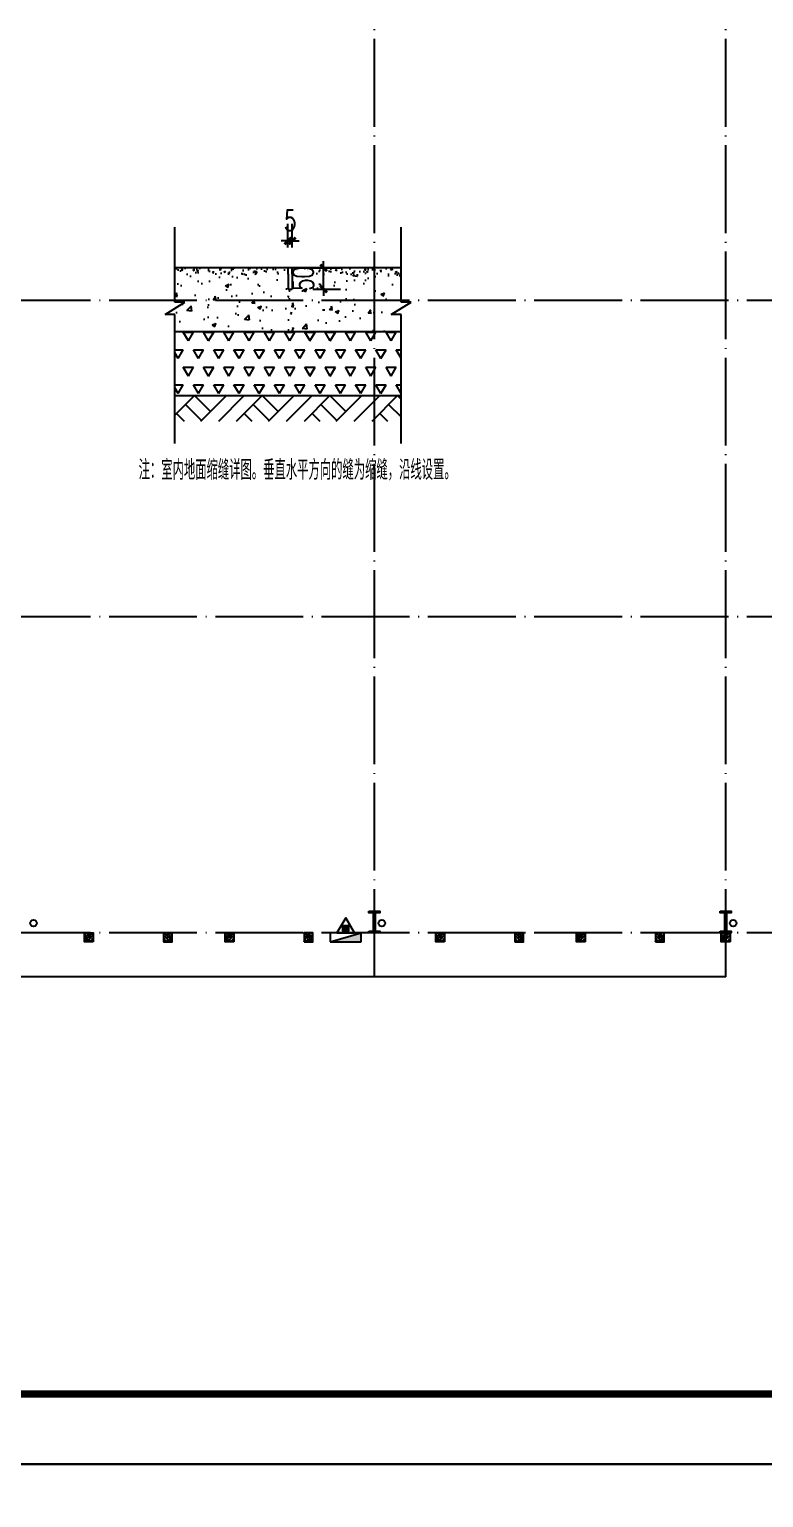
# Model space of a CAD drawing. Extents: x 1036631 to 1215829, y 514619 to 909419.
# Drawn here: x 1149412 to 1166130, y 715459 to 748897 of the extents above; entities that cross this region are included whole.
import ezdxf

# ---------------------------------------------------------------- set-up
doc = ezdxf.new("R2010")
doc.units = 0
doc.header["$LTSCALE"] = 1000
doc.header["$MEASUREMENT"] = 0
doc.linetypes.add('DOTE', pattern=[2.42, 2, -0.2, 0.02, -0.2])
for name, color, linetype in [('AXIS', 3, 'Continuous'), ('DOTE', 1, 'Continuous'), ('EQUIP_消火栓', 7, 'Continuous'), ('EQUIP_消防', 7, 'Continuous'), ('GZ', 7, 'Continuous'), ('PUB_TEXT', 7, 'Continuous'), ('PUB_TITLE', 4, 'Continuous'), ('VPIPE-消防', 1, 'TG_XH'), ('WALL', 9, 'Continuous'), ('刚柱', 2, 'Continuous'), ('卫浴', 7, 'Continuous'), ('填充', 8, 'Continuous'), ('散水', 32, 'Continuous'), ('线', 150, 'Continuous')]:
    doc.layers.add(name, color=color, linetype=linetype)
doc.styles.add('DIM_FONT', font='SIMPLEX', dxfattribs={"width": 0.7, "bigfont": 'GBCBIG'})
doc.styles.add('TG_LINETYPE', font='SIMPLEX', dxfattribs={"width": 0.8, "height": 3, "bigfont": 'HZTXT'})
doc.styles.add('TSSD_REIN', font='Tssdeng.shx', dxfattribs={"width": 0.7, "bigfont": 'tssdchn.shx'})
doc.linetypes.add('TG_XH', pattern='A,2,-0.6,["XH",TG_LINETYPE,S=0.1,R=0,X=-0.52,Y=-0.15],0', length=2.6)
doc.dimstyles.new('DIMN120', dxfattribs={"dimscale": 1.2, "dimtxt": 300, "dimasz": 100, "dimexe": 250, "dimexo": 300, "dimgap": 150, "dimtad": 1, "dimdec": 0, "dimzin": 0, "dimdsep": 46, "dimtxsty": 'DIM_FONT', "dimblk": 'ARCHTICK', "dimcen": 0.09, "dimclrt": 7, "dimazin": 2, "dimtfac": 1, "dimtdec": 0, "dimtix": 1, "dimtmove": 2, "dimatfit": 3, "dimldrblk": 'ARCHTICK', "dimfxl": 1, "dimtolj": 1, "dimtzin": 0, "dimarcsym": 0})

# ---------------------------------------------------------------- blocks, each defined once
blk = doc.blocks.new('sdhfxdhnfdhx')
h = blk.add_hatch(color=256)
h.paths.add_polyline_path([(3050366, 936899), (3050616, 936899), (3050616, 936859), (3050366, 936859)])
h.paths.add_polyline_path([(3050511, 937319), (3050511, 936899), (3050471, 936899), (3050471, 937319)])
h.paths.add_polyline_path([(3050366, 937359), (3050616, 937359), (3050616, 937319), (3050366, 937319)])
for points in [[(3050366, 937359), (3050616, 937359), (3050616, 937319), (3050366, 937319)], [(3050511, 937319), (3050511, 936899), (3050471, 936899), (3050471, 937319)], [(3050366, 936899), (3050616, 936899), (3050616, 936859), (3050366, 936859)]]:
    blk.add_lwpolyline(points, close=True)
blk = doc.blocks.new('_ArchTick')
at = {"color": 0, "linetype": 'ByBlock', "const_width": 0.4}
blk.add_lwpolyline([(-0.5, -0.5), (0.5, 0.5)], dxfattribs=at)
blk = doc.blocks.new('*D11')
at = {"layer": 'AXIS', "color": 0, "lineweight": -2}
for p, q in [((1312413, 938926), (1312906, 938926)), ((1312606, 938926), (1312606, 939046)), ((1312606, 938551), (1312606, 938926)), ((1312413, 938551), (1312906, 938551)), ((1312606, 938551), (1312606, 938431))]:
    blk.add_line(p, q, dxfattribs=at)
at = {"layer": 'Defpoints', "color": 0}
for p in [(1312053, 938926), (1312606, 938926), (1312053, 938551)]:
    blk.add_point(p, dxfattribs=at)
at = {"layer": 'AXIS', "color": 0, "lineweight": -2, "xscale": 120, "yscale": 120, "zscale": 120}
for p, rotation in [((1312606, 938926), 270), ((1312606, 938551), 90)]:
    blk.add_blockref('_ArchTick', p, dxfattribs=dict(at, rotation=rotation))
at = {"layer": 'AXIS', "color": 7, "insert": (1312246, 938739), "char_height": 360, "attachment_point": 5, "rotation": 90, "style": 'DIM_FONT'}
blk.add_mtext('\\A1;50', dxfattribs=at)
blk = doc.blocks.new('*D12')
at = {"layer": 'AXIS', "color": 0, "lineweight": -2}
for p, q in [((1311978, 939286), (1311978, 939701)), ((1312053, 939286), (1312053, 939701)), ((1311978, 939401), (1311858, 939401)), ((1311978, 939401), (1312053, 939401)), ((1312053, 939401), (1312173, 939401))]:
    blk.add_line(p, q, dxfattribs=at)
at = {"layer": 'Defpoints', "color": 0}
for p in [(1312053, 939401), (1311978, 938926), (1312053, 938926)]:
    blk.add_point(p, dxfattribs=at)
at = {"layer": 'AXIS', "color": 0, "lineweight": -2, "xscale": 120, "yscale": 120, "zscale": 120}
blk.add_blockref('_ArchTick', (1311978, 939401), dxfattribs=at)
at = {"layer": 'AXIS', "color": 0, "lineweight": -2, "xscale": 120, "yscale": 120, "zscale": 120, "rotation": 180}
blk.add_blockref('_ArchTick', (1312053, 939401), dxfattribs=at)
at = {"layer": 'AXIS', "color": 7, "insert": (1312016, 939761), "char_height": 360, "attachment_point": 5, "style": 'DIM_FONT'}
blk.add_mtext('\\A1;5', dxfattribs=at)
blk = doc.blocks.new('$ATTACHMENT$00000214')
h = blk.add_hatch()
h.set_pattern_fill('ANSI31', color=256, scale=200, style=0)
h.set_pattern_definition([(45, (-38543.802, -6842.639), (-17.67767, 17.67767), [])])
h.paths.add_polyline_path([(-65, 2), (65, 2), (65, -128), (-65, -128)])
for points in [[(0, 172), (-198, -172), (198, -172)], [(-65, 2), (65, 2), (65, -128), (-65, -128)]]:
    blk.add_lwpolyline(points, close=True)
blk = doc.blocks.new('$TwtSys$00000434')
for p, q in [((-0.5, 0.5), (-0.5, -0.5)), ((-0.5, -0.5), (0.5, 0.5)), ((0.5, 0.5), (-0.5, 0.5)), ((0.5, -0.5), (0.5, 0.5)), ((-0.5, -0.5), (0.5, -0.5))]:
    blk.add_line(p, q)
blk.add_solid([(0.5, -0.5), (0.5, 0.5), (-0.5, -0.5)])
blk = doc.blocks.new('xhs')
at = {"layer": 'EQUIP_消火栓', "xscale": 700.0000000000026, "yscale": 200, "zscale": 700, "rotation": 359.9999949910357}
blk.add_blockref('$TwtSys$00000434', (4416311, -1410339), dxfattribs=at)
at = {"layer": 'EQUIP_消防'}
blk.add_blockref('$ATTACHMENT$00000214', (4416311, -1410067), dxfattribs=at)
blk = doc.blocks.new('dfghf')
at = {"layer": '填充'}
h = blk.add_hatch(dxfattribs=at)
h.set_pattern_fill('AR-CONC', color=256, scale=1.5, style=0)
h.set_pattern_definition([(50, (1153042.76, 984560.24), (273.277, -23.90863), [28.575, -314.325]), (355, (1153042.76, 984560.24), (-52.86424, 286.58496), [22.86, -251.46]), (100.451, (1153065.54, 984558.25), (220.41375, 262.67503), [24.285, -267.135]), (46.1842, (1153042.76, 984636.44), (406.61856, -63.0635), [42.8625, -471.4875]), (96.6356, (1153076.65, 984631.2), (356.10635, 371.1383), [36.4275, -400.7025]), (351.184, (1153042.76, 984636.44), (356.1069, 371.1377), [34.29, -377.19]), (21, (1153080.86, 984617.4), (227.42232, -153.39828), [28.575, -314.325]), (326, (1153080.86, 984617.4), (92.70304, 276.28195), [22.86, -251.46]), (71.4514, (1153099.82, 984604.6), (320.12474, 122.8843), [24.285, -267.135]), (37.5, (1153042.76, 984560.24), (4.632905, 126.83256), [0, -248.412, 0, -255.27, 0, -252.4125]), (7.5, (1153042.76, 984560.24), (100.22949, 150.27086), [0, -145.542, 0, -242.697, 0, -96.2025]), (327.5, (1152957.8, 984560.24), (203.38589, -8.593116), [0, -95.25, 0, -297.18, 0, -394.335]), (317.5, (1152919.7, 984560.24), (222.19377, 38.13974), [0, -123.825, 0, -197.358, 0, -280.035])])
h.paths.add_polyline_path([(1309985.9, 938926.3), (1309985.9, 938813.8), (1311978.3, 938813.8), (1311978.3, 938926.3)])
h.paths.add_polyline_path([(1313970.8, 938813.8), (1313970.8, 938926.3), (1312053.3, 938926.3), (1312053.3, 938813.8)])
h = blk.add_hatch(dxfattribs=at)
h.set_pattern_fill('AR-CONC', color=256, scale=3.75, style=0)
h.set_pattern_definition([(50, (1491602.6, 1761437.8), (683.1925, -59.77157), [71.4375, -785.8125]), (355, (1491602.6, 1761437.8), (-132.1606, 716.4624), [57.15, -628.65]), (100.451, (1491659.5, 1761432.8), (551.0344, 656.6876), [60.7125, -667.8375]), (46.1842, (1491602.6, 1761628.3), (1016.5464, -157.6587), [107.1562, -1178.7188]), (96.6356, (1491687.3, 1761615.2), (890.2659, 927.8458), [91.0687, -1001.7562]), (351.184, (1491602.6, 1761628.3), (890.2673, 927.8442), [85.725, -942.975]), (21, (1491697.85, 1761580.67), (568.5558, -383.4957), [71.4375, -785.8125]), (326, (1491697.85, 1761580.7), (231.7576, 690.7049), [57.15, -628.65]), (71.4514, (1491745.2, 1761548.7), (800.31184, 307.2107), [60.7125, -667.8375]), (37.5, (1491602.6, 1761437.8), (11.58226, 317.081396), [0, -621.03, 0, -638.175, 0, -631.03125]), (7.5, (1491602.6, 1761437.8), (250.57373, 375.67716), [0, -363.855, 0, -606.7425, 0, -240.50625]), (327.5, (1491390.2, 1761437.8), (508.46473, -21.48279), [0, -238.125, 0, -742.95, 0, -985.8375]), (317.5, (1491294.94, 1761437.8), (555.48443, 95.34934), [0, -309.5625, 0, -493.395, 0, -700.0875])])
h.paths.add_polyline_path([(1312053.3, 938813.8), (1312053.3, 937801.3), (1313970.8, 937801.3), (1313970.8, 938101.7), (1313796.5, 938101.7), (1314146.4, 938319.2), (1313970.8, 938319.2), (1313970.8, 938813.8)])
h.paths.add_polyline_path([(1309985.9, 938813.8), (1309985.9, 938319.2), (1310161.5, 938319.2), (1309811.6, 938101.7), (1309985.9, 938101.7), (1309985.9, 937801.3), (1311978.3, 937801.3), (1311978.3, 938813.8)])
h = blk.add_hatch(dxfattribs=at)
h.set_pattern_fill('AR-CONC', color=256, scale=1.5, style=0)
h.set_pattern_definition([(50, (1146219.48, 984560.24), (273.277, -23.90863), [28.575, -314.325]), (355, (1146219.48, 984560.24), (-52.86424, 286.58496), [22.86, -251.46]), (100.451, (1146242.25, 984558.25), (220.41375, 262.67503), [24.285, -267.135]), (46.1842, (1146219.48, 984636.44), (406.61856, -63.0635), [42.8625, -471.4875]), (96.6356, (1146253.37, 984631.2), (356.10635, 371.1383), [36.4275, -400.7025]), (351.184, (1146219.5, 984636.44), (356.1069, 371.1377), [34.29, -377.19]), (21, (1146257.58, 984617.4), (227.42232, -153.39828), [28.575, -314.325]), (326, (1146257.58, 984617.4), (92.70304, 276.28195), [22.86, -251.46]), (71.4514, (1146276.53, 984604.6), (320.12474, 122.8843), [24.285, -267.135]), (37.5, (1146219.48, 984560.24), (4.632905, 126.83256), [0, -248.412, 0, -255.27, 0, -252.4125]), (7.5, (1146219.48, 984560.24), (100.22949, 150.27086), [0, -145.542, 0, -242.697, 0, -96.2025]), (327.5, (1146134.52, 984560.24), (203.38589, -8.593116), [0, -95.25, 0, -297.18, 0, -394.335]), (317.5, (1146096.42, 984560.24), (222.19377, 38.13974), [0, -123.825, 0, -197.358, 0, -280.035])])
h.paths.add_polyline_path([(1311978.3, 937801.3), (1312053.3, 937801.3), (1312053.3, 938551.3), (1311978.3, 938551.3)])
h = blk.add_hatch(dxfattribs=at)
h.set_pattern_fill('TRIANG', color=256, scale=37.5, style=0)
h.set_pattern_definition([(60, (1491602.6, 1761437.8), (-178.59369, 309.33341), [178.59375, -178.59375]), (120, (1491602.6, 1761437.8), (-357.18744, 4e-05), [178.59375, -178.59375]), (0, (1491513.3, 1761592.46), (178.59375, 309.33337), [178.59375, -178.59375])])
h.paths.add_polyline_path([(1309985.9, 937801.3), (1309985.9, 936676.3), (1312162.3, 936676.3), (1313970.8, 936676.3), (1313970.8, 937801.3)])
at = {"layer": 'AXIS'}
for p, q in [((1309985.9, 938319.2), (1309985.9, 939645.3)), ((1313970.8, 938319.2), (1313970.8, 939645.3)), ((1309811.6, 938101.7), (1310161.5, 938319.2)), ((1310161.5, 938319.2), (1309985.9, 938319.2)), ((1313796.5, 938101.7), (1314146.4, 938319.2)), ((1314146.4, 938319.2), (1313970.8, 938319.2)), ((1309985.9, 938101.7), (1309811.6, 938101.7)), ((1309985.9, 935829.6), (1309985.9, 938101.7)), ((1313970.8, 938101.7), (1313796.5, 938101.7)), ((1313970.8, 935829.6), (1313970.8, 938101.7))]:
    blk.add_line(p, q, dxfattribs=at)
at = {"layer": 'WALL'}
for p, q in [((1313970.8, 938926.3), (1309985.9, 938926.3)), ((1311978.3, 938813.8), (1311978.3, 938551.3)), ((1312053.3, 938813.8), (1312053.3, 938551.3)), ((1313970.8, 937801.3), (1309985.9, 937801.3)), ((1309985.9, 936676.3), (1313970.8, 936676.3))]:
    blk.add_line(p, q, dxfattribs=at)
at = {"layer": '填充'}
for p, q in [((1311978.3, 938813.8), (1311978.3, 938926.3)), ((1312053.3, 938813.8), (1312053.3, 938926.3)), ((1311978.3, 938551.3), (1312053.3, 938551.3)), ((1309985.9, 936331), (1310331.1, 936676.3)), ((1310173.6, 936518.8), (1310454.9, 936237.5)), ((1310331.1, 936676.3), (1310612.4, 936395)), ((1310443.6, 936226.3), (1310893.6, 936676.3)), ((1310758.6, 936226.3), (1311208.6, 936676.3)), ((1311073.6, 936226.3), (1311523.6, 936676.3)), ((1311366.1, 936518.8), (1311647.4, 936237.5)), ((1311523.6, 936676.3), (1311804.9, 936395)), ((1311636.1, 936226.3), (1312086.1, 936676.3)), ((1311951.1, 936226.3), (1312401.1, 936676.3)), ((1312266.1, 936226.3), (1312716.1, 936676.3)), ((1312558.6, 936518.8), (1312839.9, 936237.5)), ((1312716.1, 936676.3), (1312997.4, 936395)), ((1312828.6, 936226.3), (1313278.6, 936676.3)), ((1313143.6, 936226.3), (1313593.6, 936676.3)), ((1313458.6, 936226.3), (1313908.6, 936676.3)), ((1313751.1, 936518.8), (1313970.8, 936299.1)), ((1313908.6, 936676.3), (1313970.8, 936614.1)), ((1310016.1, 936361.3), (1310151.1, 936226.3)), ((1311208.6, 936361.3), (1311343.6, 936226.3)), ((1312401.1, 936361.3), (1312536.1, 936226.3)), ((1313593.6, 936361.3), (1313728.6, 936226.3))]:
    blk.add_line(p, q, dxfattribs=at)
at = {"layer": 'PUB_TEXT', "style": 'TSSD_REIN', "width": 0.6}
blk.add_text('注：室内地面缩缝详图。垂直水平方向的缝为缩缝，沿线设置。', height=350, dxfattribs=at).set_placement((1309346.8, 935191.1))
at = {"layer": 'AXIS'}
for p1, distance, text, picture, middle in [((1311978.3, 938926.3), 474.4, '5', '*D12', (1312015.8, 939760.7)), ((1312053.3, 938551.3), -552.8, '50', '*D11', (1312246.1, 938738.8))]:
    dim = blk.add_aligned_dim(p1=p1, p2=(1312053.3, 938926.3), distance=distance, text=text, dimstyle='DIMN120', dxfattribs=at)
    dim.commit()
    dim.dimension.update_dxf_attribs({"geometry": picture, "text_midpoint": middle})

msp = doc.modelspace()

# ---------------------------------------------------------------- hatches: boundary and pattern name
at = {"layer": 'GZ'}
h = msp.add_hatch(dxfattribs=at)
h.set_pattern_fill('钢筋混凝土', color=256, scale=20, style=0)
h.set_pattern_definition([(225, (1204251.13, 803923.906), (35.35534, -35.35534), []), (230, (1204251.13, 803923.9), (-143.45204, 12.55043), [15, -165]), (175, (1204251.13, 803923.9), (27.75027, -150.43843), [12, -132]), (280.4514, (1204239.17, 803924.95), (-115.70188, -137.8879), [12.74804, -140.22842]), (226.1842, (1204251.13, 803883.9), (-213.4482, 33.1038), [22.5, -247.5]), (276.6356, (1204233.34, 803886.66), (-186.93254, -194.82357), [19.12206, -210.3426]), (171.1842, (1204251.13, 803883.9), (-186.9324, -194.8237), [18, -198]), (201, (1204231.13, 803893.9), (-119.38141, 80.52378), [15, -165]), (146, (1204231.13, 803893.9), (-48.66307, -145.03), [12, -132]), (251.4514, (1204221.18, 803900.62), (-168.04453, -64.5061), [12.74804, -140.22842]), (217.5, (1204251.13, 803923.906), (-2.43197, -66.57877), [0, -130.4, 0, -134, 0, -132.5]), (187.5, (1204251.13, 803923.906), (-52.61391, -78.88234), [0, -76.4, 0, -127.4, 0, -50.5]), (147.5, (1204295.73, 803923.906), (-106.764487, 4.510974), [0, -50, 0, -156, 0, -207]), (137.5, (1204315.73, 803923.91), (-116.63723, -20.021), [0, -65, 0, -103.6, 0, -147])])
h.paths.add_polyline_path([(1150866, 728119), (1150666, 728119), (1150666, 728319), (1150866, 728319)])
h = msp.add_hatch(dxfattribs=at)
h.set_pattern_fill('钢筋混凝土', color=256, scale=20, style=0)
h.set_pattern_definition([(315, (1099081.844, 803923.906), (-35.35534, -35.35534), []), (310, (1099081.84, 803923.9), (143.45204, 12.55043), [15, -165]), (5, (1099081.84, 803923.9), (-27.75027, -150.43843), [12, -132]), (259.5486, (1099093.8, 803924.95), (115.70188, -137.8879), [12.74804, -140.22842]), (313.8158, (1099081.84, 803883.9), (213.4482, 33.1038), [22.5, -247.5]), (263.3644, (1099099.63, 803886.66), (186.93254, -194.82357), [19.12206, -210.3426]), (8.8158, (1099081.84, 803883.9), (186.9324, -194.8237), [18, -198]), (339, (1099101.84, 803893.9), (119.38141, 80.52378), [15, -165]), (34, (1099101.84, 803893.9), (48.66307, -145.03), [12, -132]), (288.5486, (1099111.79, 803900.62), (168.04453, -64.5061), [12.74804, -140.22842]), (322.5, (1099081.844, 803923.906), (2.43197, -66.57877), [0, -130.4, 0, -134, 0, -132.5]), (352.5, (1099081.844, 803923.906), (52.61391, -78.88234), [0, -76.4, 0, -127.4, 0, -50.5]), (32.5, (1099037.244, 803923.906), (106.764487, 4.510974), [0, -50, 0, -156, 0, -207]), (42.5, (1099017.24, 803923.91), (116.63723, -20.021), [0, -65, 0, -103.6, 0, -147])])
h.paths.add_polyline_path([(1152466, 728119), (1152666, 728119), (1152666, 728319), (1152466, 728319)])
h = msp.add_hatch(dxfattribs=at)
h.set_pattern_fill('钢筋混凝土', color=256, scale=20, style=0)
h.set_pattern_definition([(225, (1207451.435, 803923.906), (35.35534, -35.35534), []), (230, (1207451.43, 803923.9), (-143.45204, 12.55043), [15, -165]), (175, (1207451.43, 803923.9), (27.75027, -150.43843), [12, -132]), (280.4514, (1207439.48, 803924.95), (-115.70188, -137.8879), [12.74804, -140.22842]), (226.1842, (1207451.43, 803883.9), (-213.4482, 33.1038), [22.5, -247.5]), (276.6356, (1207433.65, 803886.66), (-186.93254, -194.82357), [19.12206, -210.3426]), (171.1842, (1207451.43, 803883.9), (-186.9324, -194.8237), [18, -198]), (201, (1207431.43, 803893.9), (-119.38141, 80.52378), [15, -165]), (146, (1207431.43, 803893.9), (-48.66307, -145.03), [12, -132]), (251.4514, (1207421.49, 803900.62), (-168.04453, -64.5061), [12.74804, -140.22842]), (217.5, (1207451.435, 803923.906), (-2.43197, -66.57877), [0, -130.4, 0, -134, 0, -132.5]), (187.5, (1207451.435, 803923.906), (-52.61391, -78.88234), [0, -76.4, 0, -127.4, 0, -50.5]), (147.5, (1207496.035, 803923.906), (-106.764487, 4.510974), [0, -50, 0, -156, 0, -207]), (137.5, (1207516.035, 803923.91), (-116.63723, -20.021), [0, -65, 0, -103.6, 0, -147])])
h.paths.add_polyline_path([(1154067, 728119), (1153867, 728119), (1153867, 728319), (1154067, 728319)])
h = msp.add_hatch(dxfattribs=at)
h.set_pattern_fill('钢筋混凝土', color=256, scale=20, style=0)
h.set_pattern_definition([(315, (1102282.15, 803923.906), (-35.35534, -35.35534), []), (310, (1102282.15, 803923.9), (143.45204, 12.55043), [15, -165]), (5, (1102282.15, 803923.9), (-27.75027, -150.43843), [12, -132]), (259.5486, (1102294.1, 803924.95), (115.70188, -137.8879), [12.74804, -140.22842]), (313.8158, (1102282.15, 803883.9), (213.4482, 33.1038), [22.5, -247.5]), (263.3644, (1102299.94, 803886.66), (186.93254, -194.82357), [19.12206, -210.3426]), (8.8158, (1102282.15, 803883.9), (186.9324, -194.8237), [18, -198]), (339, (1102302.15, 803893.9), (119.38141, 80.52378), [15, -165]), (34, (1102302.15, 803893.9), (48.66307, -145.03), [12, -132]), (288.5486, (1102312.1, 803900.62), (168.04453, -64.5061), [12.74804, -140.22842]), (322.5, (1102282.15, 803923.906), (2.43197, -66.57877), [0, -130.4, 0, -134, 0, -132.5]), (352.5, (1102282.15, 803923.906), (52.61391, -78.88234), [0, -76.4, 0, -127.4, 0, -50.5]), (32.5, (1102237.55, 803923.906), (106.764487, 4.510974), [0, -50, 0, -156, 0, -207]), (42.5, (1102217.55, 803923.91), (116.63723, -20.021), [0, -65, 0, -103.6, 0, -147])])
h.paths.add_polyline_path([(1155667, 728119), (1155867, 728119), (1155867, 728319), (1155667, 728319)])
h = msp.add_hatch(dxfattribs=at)
h.set_pattern_fill('钢筋混凝土', color=256, scale=20, style=0)
h.set_pattern_definition([(225, (1212251.13, 803923.906), (35.35534, -35.35534), []), (230, (1212251.13, 803923.9), (-143.45204, 12.55043), [15, -165]), (175, (1212251.13, 803923.9), (27.75027, -150.43843), [12, -132]), (280.4514, (1212239.17, 803924.95), (-115.70188, -137.8879), [12.74804, -140.22842]), (226.1842, (1212251.13, 803883.9), (-213.4482, 33.1038), [22.5, -247.5]), (276.6356, (1212233.34, 803886.66), (-186.93254, -194.82357), [19.12206, -210.3426]), (171.1842, (1212251.13, 803883.9), (-186.9324, -194.8237), [18, -198]), (201, (1212231.13, 803893.9), (-119.38141, 80.52378), [15, -165]), (146, (1212231.13, 803893.9), (-48.66307, -145.03), [12, -132]), (251.4514, (1212221.18, 803900.62), (-168.04453, -64.5061), [12.74804, -140.22842]), (217.5, (1212251.13, 803923.906), (-2.43197, -66.57877), [0, -130.4, 0, -134, 0, -132.5]), (187.5, (1212251.13, 803923.906), (-52.61391, -78.88234), [0, -76.4, 0, -127.4, 0, -50.5]), (147.5, (1212295.73, 803923.906), (-106.764487, 4.510974), [0, -50, 0, -156, 0, -207]), (137.5, (1212315.73, 803923.91), (-116.63723, -20.021), [0, -65, 0, -103.6, 0, -147])])
h.paths.add_polyline_path([(1158866, 728119), (1158666, 728119), (1158666, 728319), (1158866, 728319)])
h = msp.add_hatch(dxfattribs=at)
h.set_pattern_fill('钢筋混凝土', color=256, scale=20, style=0)
h.set_pattern_definition([(315, (1107081.844, 803923.906), (-35.35534, -35.35534), []), (310, (1107081.84, 803923.9), (143.45204, 12.55043), [15, -165]), (5, (1107081.84, 803923.9), (-27.75027, -150.43843), [12, -132]), (259.5486, (1107093.8, 803924.95), (115.70188, -137.8879), [12.74804, -140.22842]), (313.8158, (1107081.84, 803883.9), (213.4482, 33.1038), [22.5, -247.5]), (263.3644, (1107099.63, 803886.66), (186.93254, -194.82357), [19.12206, -210.3426]), (8.8158, (1107081.84, 803883.9), (186.9324, -194.8237), [18, -198]), (339, (1107101.84, 803893.9), (119.38141, 80.52378), [15, -165]), (34, (1107101.84, 803893.9), (48.66307, -145.03), [12, -132]), (288.5486, (1107111.79, 803900.62), (168.04453, -64.5061), [12.74804, -140.22842]), (322.5, (1107081.844, 803923.906), (2.43197, -66.57877), [0, -130.4, 0, -134, 0, -132.5]), (352.5, (1107081.844, 803923.906), (52.61391, -78.88234), [0, -76.4, 0, -127.4, 0, -50.5]), (32.5, (1107037.244, 803923.906), (106.764487, 4.510974), [0, -50, 0, -156, 0, -207]), (42.5, (1107017.24, 803923.91), (116.63723, -20.021), [0, -65, 0, -103.6, 0, -147])])
h.paths.add_polyline_path([(1160466, 728119), (1160666, 728119), (1160666, 728319), (1160466, 728319)])
h = msp.add_hatch(dxfattribs=at)
h.set_pattern_fill('钢筋混凝土', color=256, scale=20, style=0)
h.set_pattern_definition([(225, (1215451.435, 803923.906), (35.35534, -35.35534), []), (230, (1215451.43, 803923.9), (-143.45204, 12.55043), [15, -165]), (175, (1215451.43, 803923.9), (27.75027, -150.43843), [12, -132]), (280.4514, (1215439.48, 803924.95), (-115.70188, -137.8879), [12.74804, -140.22842]), (226.1842, (1215451.43, 803883.9), (-213.4482, 33.1038), [22.5, -247.5]), (276.6356, (1215433.65, 803886.66), (-186.93254, -194.82357), [19.12206, -210.3426]), (171.1842, (1215451.43, 803883.9), (-186.9324, -194.8237), [18, -198]), (201, (1215431.43, 803893.9), (-119.38141, 80.52378), [15, -165]), (146, (1215431.43, 803893.9), (-48.66307, -145.03), [12, -132]), (251.4514, (1215421.49, 803900.62), (-168.04453, -64.5061), [12.74804, -140.22842]), (217.5, (1215451.435, 803923.906), (-2.43197, -66.57877), [0, -130.4, 0, -134, 0, -132.5]), (187.5, (1215451.435, 803923.906), (-52.61391, -78.88234), [0, -76.4, 0, -127.4, 0, -50.5]), (147.5, (1215496.035, 803923.906), (-106.764487, 4.510974), [0, -50, 0, -156, 0, -207]), (137.5, (1215516.035, 803923.91), (-116.63723, -20.021), [0, -65, 0, -103.6, 0, -147])])
h.paths.add_polyline_path([(1162067, 728119), (1161867, 728119), (1161867, 728319), (1162067, 728319)])
h = msp.add_hatch(dxfattribs=at)
h.set_pattern_fill('钢筋混凝土', color=256, scale=20, style=0)
h.set_pattern_definition([(315, (1110282.15, 803923.906), (-35.35534, -35.35534), []), (310, (1110282.15, 803923.9), (143.45204, 12.55043), [15, -165]), (5, (1110282.15, 803923.9), (-27.75027, -150.43843), [12, -132]), (259.5486, (1110294.1, 803924.95), (115.70188, -137.8879), [12.74804, -140.22842]), (313.8158, (1110282.15, 803883.9), (213.4482, 33.1038), [22.5, -247.5]), (263.3644, (1110299.94, 803886.66), (186.93254, -194.82357), [19.12206, -210.3426]), (8.8158, (1110282.15, 803883.9), (186.9324, -194.8237), [18, -198]), (339, (1110302.15, 803893.9), (119.38141, 80.52378), [15, -165]), (34, (1110302.15, 803893.9), (48.66307, -145.03), [12, -132]), (288.5486, (1110312.1, 803900.62), (168.04453, -64.5061), [12.74804, -140.22842]), (322.5, (1110282.15, 803923.906), (2.43197, -66.57877), [0, -130.4, 0, -134, 0, -132.5]), (352.5, (1110282.15, 803923.906), (52.61391, -78.88234), [0, -76.4, 0, -127.4, 0, -50.5]), (32.5, (1110237.55, 803923.906), (106.764487, 4.510974), [0, -50, 0, -156, 0, -207]), (42.5, (1110217.55, 803923.91), (116.63723, -20.021), [0, -65, 0, -103.6, 0, -147])])
h.paths.add_polyline_path([(1163667, 728119), (1163867, 728119), (1163867, 728319), (1163667, 728319)])
h = msp.add_hatch(dxfattribs=at)
h.set_pattern_fill('钢筋混凝土', color=256, scale=20, style=0)
h.set_pattern_definition([(225, (1218751.187, 803923.906), (35.35534, -35.35534), []), (230, (1218751.19, 803923.9), (-143.45204, 12.55043), [15, -165]), (175, (1218751.19, 803923.9), (27.75027, -150.43843), [12, -132]), (280.4514, (1218739.23, 803924.95), (-115.70188, -137.8879), [12.74804, -140.22842]), (226.1842, (1218751.19, 803883.9), (-213.4482, 33.1038), [22.5, -247.5]), (276.6356, (1218733.4, 803886.66), (-186.93254, -194.82357), [19.12206, -210.3426]), (171.1842, (1218751.19, 803883.9), (-186.9324, -194.8237), [18, -198]), (201, (1218731.19, 803893.9), (-119.38141, 80.52378), [15, -165]), (146, (1218731.19, 803893.9), (-48.66307, -145.03), [12, -132]), (251.4514, (1218721.24, 803900.62), (-168.04453, -64.5061), [12.74804, -140.22842]), (217.5, (1218751.187, 803923.906), (-2.43197, -66.57877), [0, -130.4, 0, -134, 0, -132.5]), (187.5, (1218751.19, 803923.906), (-52.61391, -78.88234), [0, -76.4, 0, -127.4, 0, -50.5]), (147.5, (1218795.787, 803923.906), (-106.764487, 4.510974), [0, -50, 0, -156, 0, -207]), (137.5, (1218815.79, 803923.91), (-116.63723, -20.021), [0, -65, 0, -103.6, 0, -147])])
h.paths.add_polyline_path([(1165367, 728119), (1165167, 728119), (1165167, 728319), (1165367, 728319)])

# ---------------------------------------------------------------- linework, layer by layer
at = {"layer": 'DOTE', "color": 251, "linetype": 'DOTE'}
for p, q in [((1157267, 727319), (1157267, 772319)), ((1165267, 727319), (1165267, 772319)), ((1182267, 742719), (1116267, 742719)), ((1182267, 735519), (1116267, 735519)), ((1182267, 728319), (1116267, 728319))]:
    msp.add_line(p, q, dxfattribs=at)
at = {"layer": 'GZ'}
for points in [[(1150866, 728119), (1150666, 728119), (1150666, 728319), (1150866, 728319)], [(1152466, 728119), (1152666, 728119), (1152666, 728319), (1152466, 728319)], [(1154067, 728119), (1153867, 728119), (1153867, 728319), (1154067, 728319)], [(1155667, 728119), (1155867, 728119), (1155867, 728319), (1155667, 728319)], [(1158866, 728119), (1158666, 728119), (1158666, 728319), (1158866, 728319)], [(1160466, 728119), (1160666, 728119), (1160666, 728319), (1160466, 728319)], [(1162067, 728119), (1161867, 728119), (1161867, 728319), (1162067, 728319)], [(1163667, 728119), (1163867, 728119), (1163867, 728319), (1163667, 728319)], [(1165367, 728119), (1165167, 728119), (1165167, 728319), (1165367, 728319)]]:
    msp.add_lwpolyline(points, close=True, dxfattribs=at)
at = {"layer": 'PUB_TITLE'}
for points in [[(1096949, 716219), (1215829, 716219), (1215829, 783419), (1096949, 783419)], [(1096949, 649019), (1215829, 649019), (1215829, 716219), (1096949, 716219)]]:
    msp.add_lwpolyline(points, close=True, dxfattribs=at)
at = {"layer": 'PUB_TITLE', "const_width": 160}
msp.add_lwpolyline([(1100949, 717819), (1214229, 717819), (1214229, 781819), (1100949, 781819)], close=True, dxfattribs=at)
at = {"layer": '卫浴', "color": 1}
for centre in [(1149507, 728539), (1157436, 728539), (1165436, 728539)]:
    msp.add_circle(centre, 75, dxfattribs=at)
at = {"layer": '散水'}
msp.add_lwpolyline([(1165267, 727319), (1133267, 727319)], dxfattribs=at)

# ---------------------------------------------------------------- block references
at = {"layer": 'VPIPE-消防', "color": 1}
msp.add_blockref('xhs', (-3259697, 2138557), dxfattribs=at)
at = {"layer": '刚柱'}
for p in [(-1893224, -208541), (-1885224, -208541)]:
    msp.add_blockref('sdhfxdhnfdhx', p, dxfattribs=at)
at = {"layer": '线', "xscale": 1.292543997522444, "yscale": 1.29254399985075, "zscale": 1.292544000691976}
msp.add_blockref('dfghf', (-540489, -470138), dxfattribs=at)

doc.saveas('drawing.dxf')
